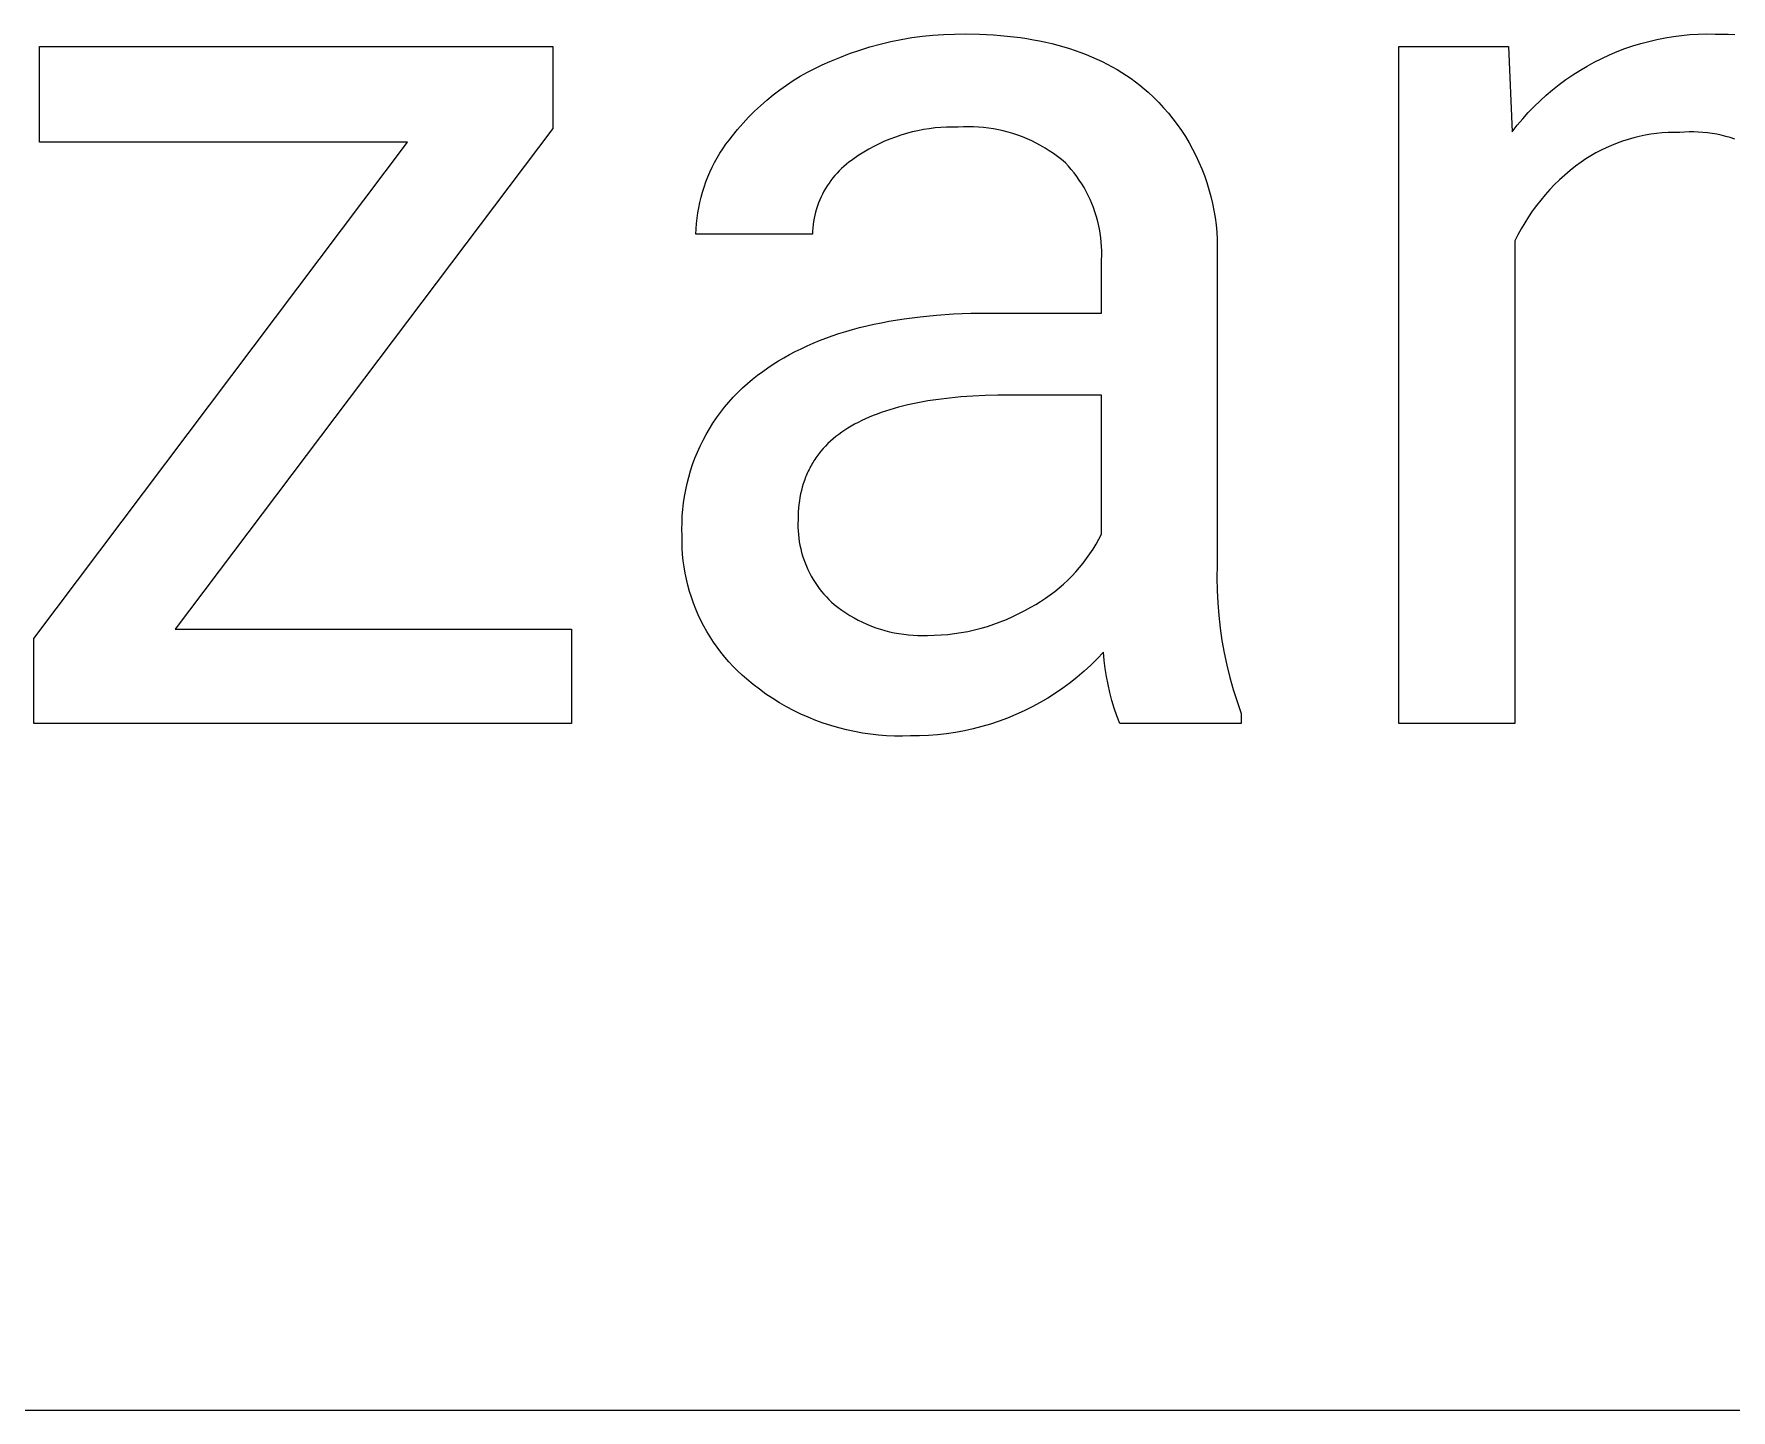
# Model space of a CAD drawing. Header units: millimetres. Extents: x 0 to 4468, y 0 to 3122.
# Drawn here: x 3200.5 to 3279.3, y 249.8 to 313.7 of the extents above; entities that cross this region are included whole.
import ezdxf

# ---------------------------------------------------------------- set-up
doc = ezdxf.new("R2010")
doc.units = ezdxf.units.MM
doc.header["$MEASUREMENT"] = 0
doc.layers.add('Domyślny', color=7, linetype='Continuous', true_color=0x000000)

msp = doc.modelspace()

# ---------------------------------------------------------------- linework, layer by layer
at = {"layer": 'Domyślny', "color": 18, "lineweight": 15, "true_color": 0x000000}
for p, q in [((3242.199, 313.634), (3242.695, 313.668)), ((3242.695, 313.668), (3243.191, 313.686)), ((3243.191, 313.686), (3243.688, 313.688)), ((3243.688, 313.688), (3244.359, 313.677)), ((3244.359, 313.677), (3245.012, 313.645)), ((3276.964, 313.62), (3277.351, 313.656)), ((3277.351, 313.656), (3277.738, 313.679)), ((3277.738, 313.679), (3278.125, 313.689)), ((3278.125, 313.689), (3278.513, 313.686)), ((3278.513, 313.686), (3278.822, 313.684)), ((3278.822, 313.684), (3279.127, 313.675)), ((3279.127, 313.675), (3279.426, 313.662)), ((3200.706, 308.666), (3200.706, 313.1)), ((3200.706, 313.1), (3224.543, 313.1)), ((3224.543, 313.1), (3224.543, 309.291)), ((3238.33, 312.779), (3238.8, 312.941)), ((3238.8, 312.941), (3239.274, 313.088)), ((3239.274, 313.088), (3239.753, 313.219)), ((3239.753, 313.219), (3240.236, 313.335)), ((3240.236, 313.335), (3240.723, 313.434)), ((3240.723, 313.434), (3241.213, 313.517)), ((3241.213, 313.517), (3241.705, 313.584)), ((3241.705, 313.584), (3242.199, 313.634)), ((3245.012, 313.645), (3245.332, 313.621)), ((3245.332, 313.621), (3245.647, 313.592)), ((3245.647, 313.592), (3245.957, 313.558)), ((3245.957, 313.558), (3246.263, 313.518)), ((3246.263, 313.518), (3246.564, 313.473)), ((3246.564, 313.473), (3246.86, 313.422)), ((3246.86, 313.422), (3247.152, 313.367)), ((3247.152, 313.367), (3247.439, 313.306)), ((3247.439, 313.306), (3247.721, 313.239)), ((3247.721, 313.239), (3247.999, 313.168)), ((3247.999, 313.168), (3248.272, 313.091)), ((3248.272, 313.091), (3248.54, 313.009)), ((3248.54, 313.009), (3248.804, 312.922)), ((3248.804, 312.922), (3249.063, 312.829)), ((3263.827, 281.666), (3263.827, 313.106)), ((3263.827, 313.106), (3268.916, 313.106)), ((3268.916, 313.106), (3269.094, 309.148)), ((3273.608, 312.717), (3273.965, 312.868)), ((3273.965, 312.868), (3274.327, 313.006)), ((3274.327, 313.006), (3274.694, 313.132)), ((3274.694, 313.132), (3275.065, 313.245)), ((3275.065, 313.245), (3275.439, 313.346)), ((3275.439, 313.346), (3275.817, 313.434)), ((3275.817, 313.434), (3276.197, 313.509)), ((3276.197, 313.509), (3276.58, 313.571)), ((3276.58, 313.571), (3276.964, 313.62)), ((3236.372, 311.91), (3236.712, 312.088)), ((3236.712, 312.088), (3237.058, 312.254)), ((3237.058, 312.254), (3237.409, 312.408)), ((3237.409, 312.408), (3237.866, 312.601)), ((3237.866, 312.601), (3238.33, 312.779)), ((3249.063, 312.829), (3249.318, 312.731)), ((3249.318, 312.731), (3249.567, 312.628)), ((3249.567, 312.628), (3249.812, 312.519)), ((3249.812, 312.519), (3250.053, 312.406)), ((3250.053, 312.406), (3250.288, 312.287)), ((3250.288, 312.287), (3250.519, 312.162)), ((3250.519, 312.162), (3250.746, 312.033)), ((3272.235, 311.998), (3272.569, 312.195)), ((3272.569, 312.195), (3272.909, 312.381)), ((3272.909, 312.381), (3273.255, 312.555)), ((3273.255, 312.555), (3273.608, 312.717)), ((3235.08, 311.087), (3235.392, 311.309)), ((3235.392, 311.309), (3235.712, 311.52)), ((3235.712, 311.52), (3236.039, 311.721)), ((3236.039, 311.721), (3236.372, 311.91)), ((3250.746, 312.033), (3250.967, 311.898)), ((3250.967, 311.898), (3251.184, 311.758)), ((3251.184, 311.758), (3251.397, 311.613)), ((3251.397, 311.613), (3251.604, 311.463)), ((3251.604, 311.463), (3251.807, 311.307)), ((3251.807, 311.307), (3252.005, 311.146)), ((3270.972, 311.099), (3271.276, 311.34)), ((3271.276, 311.34), (3271.588, 311.57)), ((3271.588, 311.57), (3271.908, 311.789)), ((3271.908, 311.789), (3272.235, 311.998)), ((3234.19, 310.358), (3234.478, 310.611)), ((3234.478, 310.611), (3234.775, 310.854)), ((3234.775, 310.854), (3235.08, 311.087)), ((3252.005, 311.146), (3252.199, 310.98)), ((3252.199, 310.98), (3252.444, 310.749)), ((3252.444, 310.749), (3252.681, 310.511)), ((3252.681, 310.511), (3252.91, 310.264)), ((3270.111, 310.318), (3270.389, 310.588)), ((3270.389, 310.588), (3270.676, 310.849)), ((3270.676, 310.849), (3270.972, 311.099)), ((3233.378, 309.543), (3233.639, 309.824)), ((3233.639, 309.824), (3233.91, 310.096)), ((3233.91, 310.096), (3234.19, 310.358)), ((3252.91, 310.264), (3253.13, 310.009)), ((3253.13, 310.009), (3253.341, 309.748)), ((3253.341, 309.748), (3253.543, 309.479)), ((3269.333, 309.453), (3269.583, 309.75)), ((3269.583, 309.75), (3269.842, 310.039)), ((3269.842, 310.039), (3270.111, 310.318)), ((3224.543, 309.291), (3207.015, 286.049)), ((3232.731, 308.762), (3232.885, 308.956)), ((3232.885, 308.956), (3233.127, 309.254)), ((3233.127, 309.254), (3233.378, 309.543)), ((3240.707, 308.99), (3240.451, 308.903)), ((3240.966, 309.068), (3240.707, 308.99)), ((3241.228, 309.137), (3240.966, 309.068)), ((3241.492, 309.197), (3241.228, 309.137)), ((3241.758, 309.248), (3241.492, 309.197)), ((3242.025, 309.29), (3241.758, 309.248)), ((3242.294, 309.322), (3242.025, 309.29)), ((3242.564, 309.345), (3242.294, 309.322)), ((3242.834, 309.359), (3242.564, 309.345)), ((3243.105, 309.363), (3242.834, 309.359)), ((3243.375, 309.358), (3243.105, 309.363)), ((3243.609, 309.371), (3243.375, 309.358)), ((3243.842, 309.376), (3243.609, 309.371)), ((3244.076, 309.373), (3243.842, 309.376)), ((3244.309, 309.361), (3244.076, 309.373)), ((3244.542, 309.342), (3244.309, 309.361)), ((3244.774, 309.315), (3244.542, 309.342)), ((3245.005, 309.28), (3244.774, 309.315)), ((3245.235, 309.238), (3245.005, 309.28)), ((3245.463, 309.187), (3245.235, 309.238)), ((3245.689, 309.129), (3245.463, 309.187)), ((3245.913, 309.063), (3245.689, 309.129)), ((3246.135, 308.989), (3245.913, 309.063)), ((3246.354, 308.908), (3246.135, 308.989)), ((3253.543, 309.479), (3253.735, 309.203)), ((3253.735, 309.203), (3253.918, 308.921)), ((3269.094, 309.148), (3269.333, 309.453)), ((3274.998, 308.927), (3274.736, 308.862)), ((3275.263, 308.982), (3274.998, 308.927)), ((3275.529, 309.028), (3275.263, 308.982)), ((3275.797, 309.065), (3275.529, 309.028)), ((3276.066, 309.092), (3275.797, 309.065)), ((3276.336, 309.11), (3276.066, 309.092)), ((3276.606, 309.119), (3276.336, 309.11)), ((3276.876, 309.118), (3276.606, 309.119)), ((3277.091, 309.133), (3276.876, 309.118)), ((3277.307, 309.141), (3277.091, 309.133)), ((3277.523, 309.141), (3277.307, 309.141)), ((3277.738, 309.134), (3277.523, 309.141)), ((3277.954, 309.119), (3277.738, 309.134)), ((3278.168, 309.097), (3277.954, 309.119)), ((3278.382, 309.067), (3278.168, 309.097)), ((3278.594, 309.03), (3278.382, 309.067)), ((3278.805, 308.986), (3278.594, 309.03)), ((3279.015, 308.934), (3278.805, 308.986)), ((3279.222, 308.875), (3279.015, 308.934)), ((3200.453, 285.618), (3217.802, 308.666)), ((3217.802, 308.666), (3200.706, 308.666)), ((3232.18, 307.937), (3232.307, 308.15)), ((3232.307, 308.15), (3232.441, 308.359)), ((3232.441, 308.359), (3232.583, 308.563)), ((3232.583, 308.563), (3232.731, 308.762)), ((3238.99, 308.2), (3238.762, 308.054)), ((3239.223, 308.338), (3238.99, 308.2)), ((3239.46, 308.468), (3239.223, 308.338)), ((3239.702, 308.589), (3239.46, 308.468)), ((3239.948, 308.703), (3239.702, 308.589)), ((3240.198, 308.807), (3239.948, 308.703)), ((3240.451, 308.903), (3240.198, 308.807)), ((3246.57, 308.819), (3246.354, 308.908)), ((3246.783, 308.723), (3246.57, 308.819)), ((3246.993, 308.62), (3246.783, 308.723)), ((3247.199, 308.51), (3246.993, 308.62)), ((3247.401, 308.392), (3247.199, 308.51)), ((3247.599, 308.268), (3247.401, 308.392)), ((3247.793, 308.137), (3247.599, 308.268)), ((3247.982, 308), (3247.793, 308.137)), ((3253.918, 308.921), (3254.092, 308.632)), ((3254.092, 308.632), (3254.255, 308.338)), ((3254.255, 308.338), (3254.408, 308.039)), ((3272.983, 308.161), (3272.748, 308.027)), ((3273.222, 308.287), (3272.983, 308.161)), ((3273.465, 308.405), (3273.222, 308.287)), ((3273.713, 308.514), (3273.465, 308.405)), ((3273.964, 308.614), (3273.713, 308.514)), ((3274.218, 308.706), (3273.964, 308.614)), ((3274.475, 308.788), (3274.218, 308.706)), ((3274.736, 308.862), (3274.475, 308.788)), ((3279.428, 308.809), (3279.222, 308.875)), ((3231.841, 307.274), (3231.946, 307.499)), ((3231.946, 307.499), (3232.059, 307.72)), ((3232.059, 307.72), (3232.18, 307.937)), ((3237.954, 307.44), (3237.848, 307.336)), ((3238.065, 307.54), (3237.954, 307.44)), ((3238.179, 307.636), (3238.065, 307.54)), ((3238.296, 307.728), (3238.179, 307.636)), ((3238.416, 307.816), (3238.296, 307.728)), ((3238.54, 307.9), (3238.416, 307.816)), ((3238.762, 308.054), (3238.54, 307.9)), ((3248.166, 307.856), (3247.982, 308)), ((3248.345, 307.706), (3248.166, 307.856)), ((3248.485, 307.555), (3248.345, 307.706)), ((3248.62, 307.399), (3248.485, 307.555)), ((3248.75, 307.239), (3248.62, 307.399)), ((3254.408, 308.039), (3254.55, 307.734)), ((3254.55, 307.734), (3254.682, 307.424)), ((3254.682, 307.424), (3254.804, 307.111)), ((3272.034, 307.543), (3271.781, 307.343)), ((3272.293, 307.735), (3272.034, 307.543)), ((3272.518, 307.885), (3272.293, 307.735)), ((3272.748, 308.027), (3272.518, 307.885)), ((3231.496, 306.344), (3231.57, 306.581)), ((3231.57, 306.581), (3231.653, 306.815)), ((3231.653, 306.815), (3231.743, 307.046)), ((3231.743, 307.046), (3231.841, 307.274)), ((3237.288, 306.641), (3237.209, 306.514)), ((3237.371, 306.765), (3237.288, 306.641)), ((3237.458, 306.885), (3237.371, 306.765)), ((3237.549, 307.003), (3237.458, 306.885)), ((3237.645, 307.117), (3237.549, 307.003)), ((3237.744, 307.228), (3237.645, 307.117)), ((3237.848, 307.336), (3237.744, 307.228)), ((3248.874, 307.075), (3248.75, 307.239)), ((3248.992, 306.906), (3248.874, 307.075)), ((3249.105, 306.733), (3248.992, 306.906)), ((3249.212, 306.557), (3249.105, 306.733)), ((3254.804, 307.111), (3254.914, 306.793)), ((3254.914, 306.793), (3255.013, 306.472)), ((3271.066, 306.694), (3270.842, 306.461)), ((3271.297, 306.918), (3271.066, 306.694)), ((3271.535, 307.135), (3271.297, 306.918)), ((3271.781, 307.343), (3271.535, 307.135)), ((3231.32, 305.621), (3231.37, 305.864)), ((3231.37, 305.864), (3231.429, 306.105)), ((3231.429, 306.105), (3231.496, 306.344)), ((3236.885, 305.844), (3236.834, 305.704)), ((3236.94, 305.983), (3236.885, 305.844)), ((3237, 306.119), (3236.94, 305.983)), ((3237.065, 306.253), (3237, 306.119)), ((3237.135, 306.385), (3237.065, 306.253)), ((3237.209, 306.514), (3237.135, 306.385)), ((3249.312, 306.377), (3249.212, 306.557)), ((3249.407, 306.194), (3249.312, 306.377)), ((3249.495, 306.007), (3249.407, 306.194)), ((3249.577, 305.818), (3249.495, 306.007)), ((3249.652, 305.626), (3249.577, 305.818)), ((3255.013, 306.472), (3255.102, 306.147)), ((3255.102, 306.147), (3255.179, 305.819)), ((3255.179, 305.819), (3255.244, 305.49)), ((3270.419, 305.975), (3270.22, 305.722)), ((3270.626, 306.222), (3270.419, 305.975)), ((3270.842, 306.461), (3270.626, 306.222)), ((3231.217, 304.884), (3231.243, 305.131)), ((3231.243, 305.131), (3231.277, 305.376)), ((3231.277, 305.376), (3231.32, 305.621)), ((3236.656, 304.982), (3236.635, 304.834)), ((3236.681, 305.129), (3236.656, 304.982)), ((3236.712, 305.274), (3236.681, 305.129)), ((3236.748, 305.419), (3236.712, 305.274)), ((3236.788, 305.562), (3236.748, 305.419)), ((3236.834, 305.704), (3236.788, 305.562)), ((3249.721, 305.432), (3249.652, 305.626)), ((3249.783, 305.235), (3249.721, 305.432)), ((3249.838, 305.037), (3249.783, 305.235)), ((3249.887, 304.836), (3249.838, 305.037)), ((3255.244, 305.49), (3255.299, 305.158)), ((3255.299, 305.158), (3255.342, 304.824)), ((3269.847, 305.196), (3269.675, 304.923)), ((3270.029, 305.462), (3269.847, 305.196)), ((3270.22, 305.722), (3270.029, 305.462)), ((3231.189, 304.388), (3231.199, 304.636)), ((3236.605, 304.388), (3231.189, 304.388)), ((3231.199, 304.636), (3231.217, 304.884)), ((3236.61, 304.537), (3236.605, 304.388)), ((3236.62, 304.686), (3236.61, 304.537)), ((3236.635, 304.834), (3236.62, 304.686)), ((3249.929, 304.634), (3249.887, 304.836)), ((3249.964, 304.431), (3249.929, 304.634)), ((3249.992, 304.227), (3249.964, 304.431)), ((3250.013, 304.022), (3249.992, 304.227)), ((3255.342, 304.824), (3255.373, 304.489)), ((3255.373, 304.489), (3255.393, 304.153)), ((3269.358, 304.362), (3269.213, 304.074)), ((3269.512, 304.646), (3269.358, 304.362)), ((3269.675, 304.923), (3269.512, 304.646)), ((3250.026, 303.816), (3250.013, 304.022)), ((3250.033, 303.61), (3250.026, 303.816)), ((3250.033, 303.404), (3250.033, 303.61)), ((3255.393, 304.153), (3255.401, 303.817)), ((3255.401, 303.817), (3255.398, 303.481)), ((3255.398, 303.481), (3255.398, 289.018)), ((3269.213, 304.074), (3269.213, 281.666)), ((3250.026, 303.198), (3250.033, 303.404)), ((3250.026, 300.728), (3250.026, 303.198)), ((3239.459, 300.208), (3239.802, 300.279)), ((3239.802, 300.279), (3240.15, 300.346)), ((3240.15, 300.346), (3240.865, 300.462)), ((3240.865, 300.462), (3241.604, 300.558)), ((3241.604, 300.558), (3242.365, 300.632)), ((3242.365, 300.632), (3243.15, 300.685)), ((3243.15, 300.685), (3243.958, 300.717)), ((3243.958, 300.717), (3244.789, 300.728)), ((3244.789, 300.728), (3250.026, 300.728)), ((3236.928, 299.446), (3237.224, 299.559)), ((3237.224, 299.559), (3237.525, 299.668)), ((3237.525, 299.668), (3237.833, 299.771)), ((3237.833, 299.771), (3238.146, 299.869)), ((3238.146, 299.869), (3238.465, 299.962)), ((3238.465, 299.962), (3238.791, 300.049)), ((3238.791, 300.049), (3239.122, 300.131)), ((3239.122, 300.131), (3239.459, 300.208)), ((3235.279, 298.653), (3235.539, 298.798)), ((3235.539, 298.798), (3235.805, 298.938)), ((3235.805, 298.938), (3236.077, 299.073)), ((3236.077, 299.073), (3236.354, 299.203)), ((3236.354, 299.203), (3236.638, 299.327)), ((3236.638, 299.327), (3236.928, 299.446)), ((3234.052, 297.839), (3234.299, 298.02)), ((3234.299, 298.02), (3234.535, 298.186)), ((3234.535, 298.186), (3234.777, 298.347)), ((3234.777, 298.347), (3235.025, 298.503)), ((3235.025, 298.503), (3235.279, 298.653)), ((3233.132, 297.034), (3233.352, 297.247)), ((3233.352, 297.247), (3233.579, 297.453)), ((3233.579, 297.453), (3233.812, 297.65)), ((3233.812, 297.65), (3234.052, 297.839)), ((3232.332, 296.111), (3232.52, 296.352)), ((3232.52, 296.352), (3232.716, 296.587)), ((3232.716, 296.587), (3232.92, 296.814)), ((3232.92, 296.814), (3233.132, 297.034)), ((3240.603, 296.356), (3240.393, 296.298)), ((3241.037, 296.463), (3240.603, 296.356)), ((3241.491, 296.558), (3241.037, 296.463)), ((3241.964, 296.643), (3241.491, 296.558)), ((3242.456, 296.716), (3241.964, 296.643)), ((3242.968, 296.778), (3242.456, 296.716)), ((3243.499, 296.829), (3242.968, 296.778)), ((3244.049, 296.868), (3243.499, 296.829)), ((3244.618, 296.896), (3244.049, 296.868)), ((3245.207, 296.913), (3244.618, 296.896)), ((3245.816, 296.919), (3245.207, 296.913)), ((3250.026, 296.919), (3245.816, 296.919)), ((3250.026, 290.461), (3250.026, 296.919)), ((3231.818, 295.351), (3231.981, 295.611)), ((3231.981, 295.611), (3232.152, 295.864)), ((3232.152, 295.864), (3232.332, 296.111)), ((3238.56, 295.564), (3238.404, 295.475)), ((3238.722, 295.65), (3238.56, 295.564)), ((3238.888, 295.734), (3238.722, 295.65)), ((3239.06, 295.814), (3238.888, 295.734)), ((3239.236, 295.892), (3239.06, 295.814)), ((3239.417, 295.966), (3239.236, 295.892)), ((3239.602, 296.038), (3239.417, 295.966)), ((3239.793, 296.107), (3239.602, 296.038)), ((3239.988, 296.174), (3239.793, 296.107)), ((3240.188, 296.237), (3239.988, 296.174)), ((3240.393, 296.298), (3240.188, 296.237)), ((3231.386, 294.543), (3231.521, 294.817)), ((3231.521, 294.817), (3231.665, 295.087)), ((3231.665, 295.087), (3231.818, 295.351)), ((3237.442, 294.774), (3237.324, 294.662)), ((3237.565, 294.883), (3237.442, 294.774)), ((3237.693, 294.988), (3237.565, 294.883)), ((3237.825, 295.092), (3237.693, 294.988)), ((3237.963, 295.192), (3237.825, 295.092)), ((3238.105, 295.289), (3237.963, 295.192)), ((3238.252, 295.384), (3238.105, 295.289)), ((3238.404, 295.475), (3238.252, 295.384)), ((3231.039, 293.694), (3231.145, 293.981)), ((3231.145, 293.981), (3231.261, 294.264)), ((3231.261, 294.264), (3231.386, 294.543)), ((3236.76, 293.998), (3236.716, 293.933)), ((3236.805, 294.062), (3236.76, 293.998)), ((3236.852, 294.125), (3236.805, 294.062)), ((3236.899, 294.187), (3236.852, 294.125)), ((3236.948, 294.249), (3236.899, 294.187)), ((3236.998, 294.31), (3236.948, 294.249)), ((3237.102, 294.43), (3236.998, 294.31)), ((3237.21, 294.548), (3237.102, 294.43)), ((3237.324, 294.662), (3237.21, 294.548)), ((3230.858, 293.11), (3230.943, 293.404)), ((3230.943, 293.404), (3231.039, 293.694)), ((3236.312, 293.175), (3236.283, 293.101)), ((3236.343, 293.247), (3236.312, 293.175)), ((3236.375, 293.319), (3236.343, 293.247)), ((3236.408, 293.39), (3236.375, 293.319)), ((3236.442, 293.46), (3236.408, 293.39)), ((3236.478, 293.53), (3236.442, 293.46)), ((3236.514, 293.599), (3236.478, 293.53)), ((3236.552, 293.667), (3236.514, 293.599)), ((3236.592, 293.735), (3236.552, 293.667)), ((3236.632, 293.801), (3236.592, 293.735)), ((3236.674, 293.868), (3236.632, 293.801)), ((3236.716, 293.933), (3236.674, 293.868)), ((3230.661, 292.215), (3230.716, 292.515)), ((3230.716, 292.515), (3230.782, 292.814)), ((3230.782, 292.814), (3230.858, 293.11)), ((3236.09, 292.49), (3236.054, 292.33)), ((3236.131, 292.647), (3236.09, 292.49)), ((3236.177, 292.801), (3236.131, 292.647)), ((3236.227, 292.953), (3236.177, 292.801)), ((3236.283, 293.101), (3236.227, 292.953)), ((3230.558, 291.304), (3230.582, 291.608)), ((3230.582, 291.608), (3230.616, 291.912)), ((3230.616, 291.912), (3230.661, 292.215)), ((3235.957, 291.662), (3235.945, 291.488)), ((3235.974, 291.833), (3235.957, 291.662)), ((3235.996, 292.002), (3235.974, 291.833)), ((3236.022, 292.167), (3235.996, 292.002)), ((3236.054, 292.33), (3236.022, 292.167)), ((3230.542, 290.692), (3230.545, 290.998)), ((3230.545, 290.998), (3230.558, 291.304)), ((3235.936, 291.131), (3235.93, 290.96)), ((3235.93, 290.96), (3235.931, 290.79)), ((3235.938, 291.311), (3235.936, 291.131)), ((3235.945, 291.488), (3235.938, 291.311)), ((3230.549, 290.387), (3230.542, 290.692)), ((3230.548, 290.096), (3230.549, 290.387)), ((3230.556, 289.805), (3230.548, 290.096)), ((3235.931, 290.79), (3235.937, 290.619)), ((3235.937, 290.619), (3235.95, 290.449)), ((3235.95, 290.449), (3235.968, 290.279)), ((3235.968, 290.279), (3235.992, 290.11)), ((3235.992, 290.11), (3236.022, 289.942)), ((3249.772, 289.993), (3249.903, 290.225)), ((3249.903, 290.225), (3250.026, 290.461)), ((3230.575, 289.515), (3230.556, 289.805)), ((3230.603, 289.226), (3230.575, 289.515)), ((3230.642, 288.938), (3230.603, 289.226)), ((3236.022, 289.942), (3236.058, 289.776)), ((3236.058, 289.776), (3236.1, 289.61)), ((3236.1, 289.61), (3236.147, 289.446)), ((3236.147, 289.446), (3236.2, 289.284)), ((3236.2, 289.284), (3236.259, 289.124)), ((3249.171, 289.113), (3249.332, 289.325)), ((3249.332, 289.325), (3249.486, 289.542)), ((3249.486, 289.542), (3249.633, 289.765)), ((3249.633, 289.765), (3249.772, 289.993)), ((3230.69, 288.651), (3230.642, 288.938)), ((3230.748, 288.366), (3230.69, 288.651)), ((3236.259, 289.124), (3236.323, 288.966)), ((3236.323, 288.966), (3236.393, 288.81)), ((3236.393, 288.81), (3236.468, 288.657)), ((3236.468, 288.657), (3236.548, 288.506)), ((3236.548, 288.506), (3236.633, 288.359)), ((3248.455, 288.323), (3248.644, 288.511)), ((3248.644, 288.511), (3248.826, 288.706)), ((3248.826, 288.706), (3249.002, 288.906)), ((3249.002, 288.906), (3249.171, 289.113)), ((3255.398, 289.018), (3255.386, 288.433)), ((3255.386, 288.433), (3255.394, 287.847)), ((3230.816, 288.083), (3230.748, 288.366)), ((3230.893, 287.803), (3230.816, 288.083)), ((3230.98, 287.525), (3230.893, 287.803)), ((3236.633, 288.359), (3236.724, 288.214)), ((3236.724, 288.214), (3236.819, 288.073)), ((3236.819, 288.073), (3236.92, 287.935)), ((3236.92, 287.935), (3237.025, 287.8)), ((3237.025, 287.8), (3237.135, 287.67)), ((3237.135, 287.67), (3237.249, 287.543)), ((3247.639, 287.637), (3247.852, 287.798)), ((3247.852, 287.798), (3248.059, 287.966)), ((3248.059, 287.966), (3248.26, 288.141)), ((3248.26, 288.141), (3248.455, 288.323)), ((3255.394, 287.847), (3255.42, 287.263)), ((3231.076, 287.251), (3230.98, 287.525)), ((3231.182, 286.98), (3231.076, 287.251)), ((3231.297, 286.713), (3231.182, 286.98)), ((3237.249, 287.543), (3237.367, 287.42)), ((3237.367, 287.42), (3237.49, 287.302)), ((3237.49, 287.302), (3237.617, 287.188)), ((3237.617, 287.188), (3237.792, 287.052)), ((3237.792, 287.052), (3237.972, 286.922)), ((3237.972, 286.922), (3238.156, 286.798)), ((3246.187, 286.767), (3246.465, 286.913)), ((3246.465, 286.913), (3246.738, 287.069)), ((3246.738, 287.069), (3246.971, 287.199)), ((3246.971, 287.199), (3247.198, 287.338)), ((3247.198, 287.338), (3247.421, 287.484)), ((3247.421, 287.484), (3247.639, 287.637)), ((3255.42, 287.263), (3255.466, 286.679)), ((3231.421, 286.45), (3231.297, 286.713)), ((3231.554, 286.192), (3231.421, 286.45)), ((3231.696, 285.938), (3231.554, 286.192)), ((3238.156, 286.798), (3238.344, 286.68)), ((3238.344, 286.68), (3238.536, 286.569)), ((3238.536, 286.569), (3238.732, 286.465)), ((3238.732, 286.465), (3238.931, 286.368)), ((3238.931, 286.368), (3239.134, 286.277)), ((3239.134, 286.277), (3239.339, 286.193)), ((3239.339, 286.193), (3239.547, 286.116)), ((3239.547, 286.116), (3239.758, 286.047)), ((3244.126, 286.013), (3244.431, 286.091)), ((3244.431, 286.091), (3244.732, 286.178)), ((3244.732, 286.178), (3245.031, 286.276)), ((3245.031, 286.276), (3245.326, 286.384)), ((3245.326, 286.384), (3245.617, 286.502)), ((3245.617, 286.502), (3245.904, 286.63)), ((3245.904, 286.63), (3246.187, 286.767)), ((3255.466, 286.679), (3255.531, 286.097)), ((3255.531, 286.097), (3255.616, 285.518)), ((3200.453, 281.66), (3200.453, 285.618)), ((3207.015, 286.049), (3225.406, 286.049)), ((3225.406, 286.049), (3225.406, 281.66)), ((3231.846, 285.689), (3231.696, 285.938)), ((3232.005, 285.445), (3231.846, 285.689)), ((3232.172, 285.208), (3232.005, 285.445)), ((3239.758, 286.047), (3239.971, 285.985)), ((3239.971, 285.985), (3240.186, 285.93)), ((3240.186, 285.93), (3240.403, 285.882)), ((3240.403, 285.882), (3240.621, 285.842)), ((3240.621, 285.842), (3240.84, 285.809)), ((3240.84, 285.809), (3241.061, 285.784)), ((3241.061, 285.784), (3241.282, 285.767)), ((3241.282, 285.767), (3241.503, 285.757)), ((3241.503, 285.757), (3241.725, 285.754)), ((3241.725, 285.754), (3241.947, 285.759)), ((3241.947, 285.759), (3242.261, 285.764)), ((3242.261, 285.764), (3242.575, 285.779)), ((3242.575, 285.779), (3242.888, 285.805)), ((3242.888, 285.805), (3243.2, 285.841)), ((3243.2, 285.841), (3243.511, 285.888)), ((3243.511, 285.888), (3243.82, 285.945)), ((3243.82, 285.945), (3244.126, 286.013)), ((3255.616, 285.518), (3255.719, 284.942)), ((3232.347, 284.975), (3232.172, 285.208)), ((3232.53, 284.749), (3232.347, 284.975)), ((3232.721, 284.53), (3232.53, 284.749)), ((3232.919, 284.317), (3232.721, 284.53)), ((3249.827, 284.667), (3249.528, 284.374)), ((3250.116, 284.971), (3249.827, 284.667)), ((3250.15, 284.594), (3250.116, 284.971)), ((3250.197, 284.219), (3250.15, 284.594)), ((3255.719, 284.942), (3255.841, 284.369)), ((3233.124, 284.111), (3232.919, 284.317)), ((3233.336, 283.912), (3233.124, 284.111)), ((3233.555, 283.721), (3233.336, 283.912)), ((3233.843, 283.482), (3233.555, 283.721)), ((3248.9, 283.819), (3248.572, 283.559)), ((3249.219, 284.091), (3248.9, 283.819)), ((3249.528, 284.374), (3249.219, 284.091)), ((3250.257, 283.846), (3250.197, 284.219)), ((3250.329, 283.475), (3250.257, 283.846)), ((3255.841, 284.369), (3255.981, 283.801)), ((3255.981, 283.801), (3256.14, 283.238)), ((3234.14, 283.253), (3233.843, 283.482)), ((3234.444, 283.035), (3234.14, 283.253)), ((3234.755, 282.827), (3234.444, 283.035)), ((3247.889, 283.073), (3247.536, 282.849)), ((3248.235, 283.31), (3247.889, 283.073)), ((3248.572, 283.559), (3248.235, 283.31)), ((3250.414, 283.106), (3250.329, 283.475)), ((3250.511, 282.741), (3250.414, 283.106)), ((3256.14, 283.238), (3256.318, 282.68)), ((3235.074, 282.63), (3234.755, 282.827)), ((3235.399, 282.444), (3235.074, 282.63)), ((3235.729, 282.268), (3235.399, 282.444)), ((3236.066, 282.105), (3235.729, 282.268)), ((3246.431, 282.25), (3246.05, 282.077)), ((3246.806, 282.437), (3246.431, 282.25)), ((3247.174, 282.636), (3246.806, 282.437)), ((3247.536, 282.849), (3247.174, 282.636)), ((3250.62, 282.379), (3250.511, 282.741)), ((3250.741, 282.021), (3250.62, 282.379)), ((3256.318, 282.68), (3256.514, 282.129)), ((3256.514, 282.129), (3256.514, 281.667)), ((3225.406, 281.66), (3200.453, 281.66)), ((3236.408, 281.952), (3236.066, 282.105)), ((3236.755, 281.812), (3236.408, 281.952)), ((3237.107, 281.683), (3236.755, 281.812)), ((3237.463, 281.567), (3237.107, 281.683)), ((3237.822, 281.463), (3237.463, 281.567)), ((3238.185, 281.371), (3237.822, 281.463)), ((3238.551, 281.291), (3238.185, 281.371)), ((3244.065, 281.415), (3243.656, 281.325)), ((3244.471, 281.52), (3244.065, 281.415)), ((3244.872, 281.638), (3244.471, 281.52)), ((3245.27, 281.771), (3244.872, 281.638)), ((3245.662, 281.917), (3245.27, 281.771)), ((3246.05, 282.077), (3245.662, 281.917)), ((3250.875, 281.667), (3250.741, 282.021)), ((3256.514, 281.667), (3250.875, 281.667)), ((3269.213, 281.666), (3263.827, 281.666)), ((3238.92, 281.224), (3238.551, 281.291)), ((3239.29, 281.169), (3238.92, 281.224)), ((3239.662, 281.127), (3239.29, 281.169)), ((3240.035, 281.098), (3239.662, 281.127)), ((3240.41, 281.082), (3240.035, 281.098)), ((3240.784, 281.078), (3240.41, 281.082)), ((3241.158, 281.087), (3240.784, 281.078)), ((3241.577, 281.09), (3241.158, 281.087)), ((3241.996, 281.108), (3241.577, 281.09)), ((3242.413, 281.141), (3241.996, 281.108)), ((3242.83, 281.188), (3242.413, 281.141)), ((3243.244, 281.249), (3242.83, 281.188)), ((3243.656, 281.325), (3243.244, 281.249)), ((2779.698, 249.781), (4468.295, 249.781))]:
    msp.add_line(p, q, dxfattribs=at)

doc.saveas('drawing.dxf')
